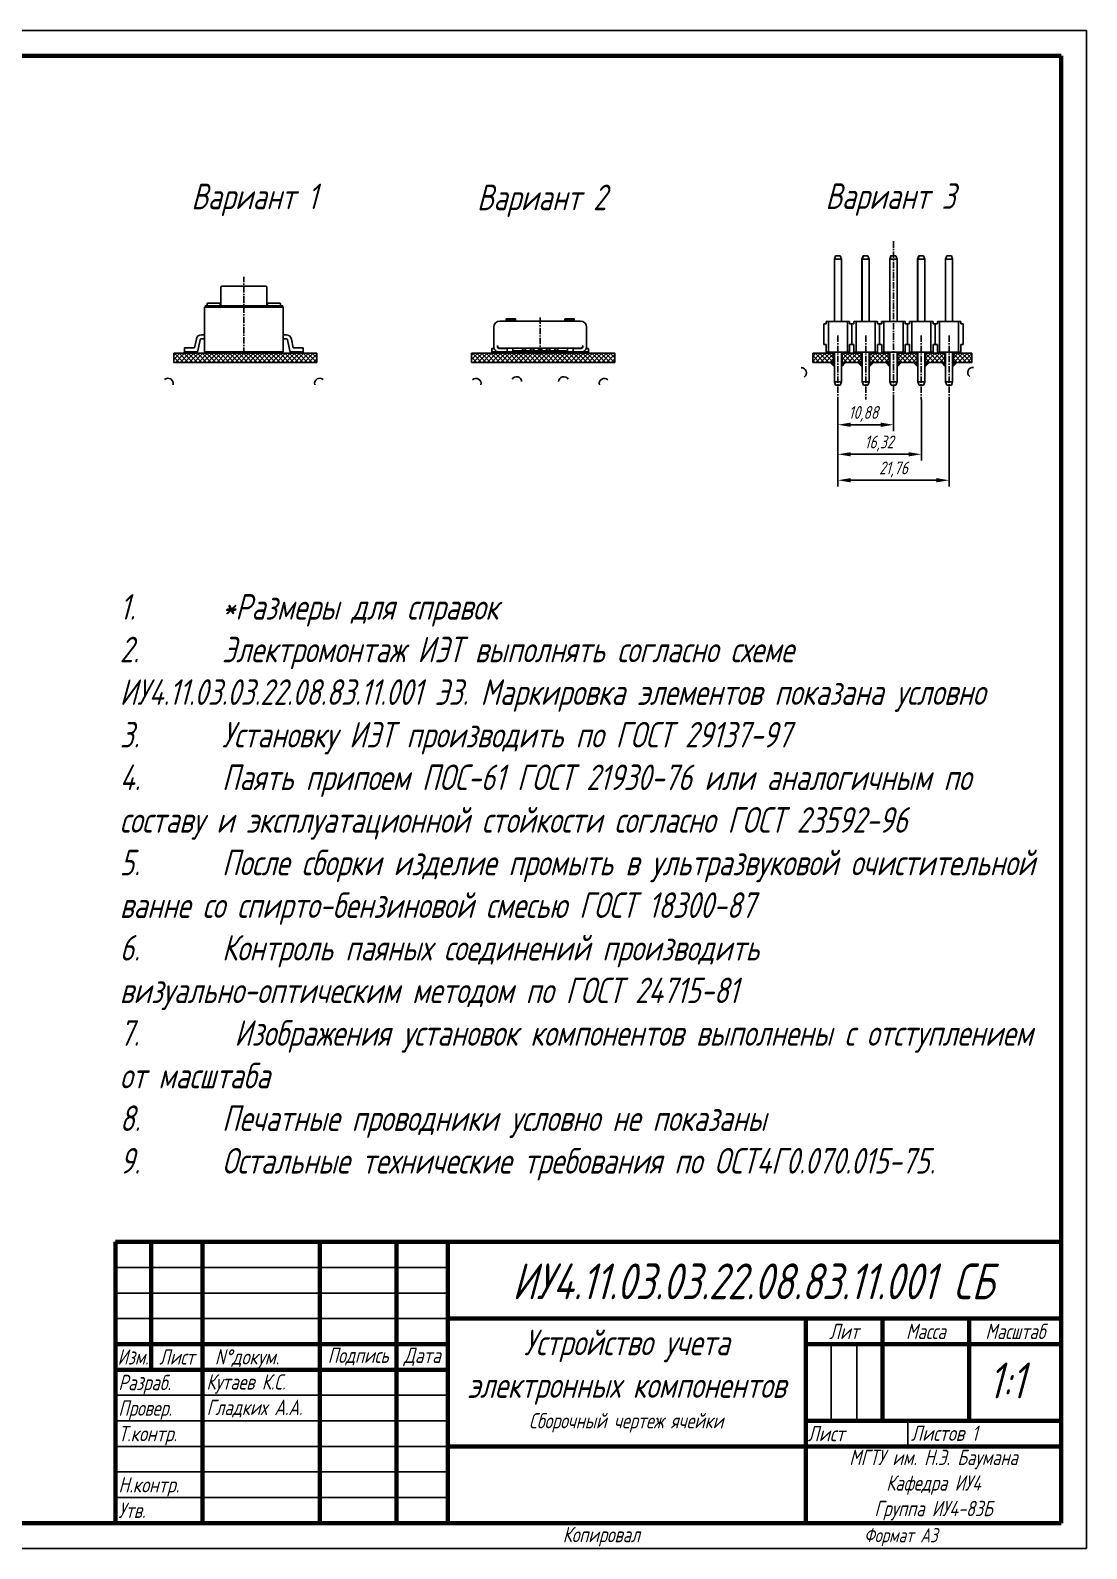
# Model space of a CAD drawing. Header units: millimetres. Extents: x 3004 to 446186229, y 1206 to 1506.
# Drawn here: x 3217.3 to 3423.8, y 1208.8 to 1505.8 of the extents above; entities that cross this region are included whole.
import ezdxf

# ---------------------------------------------------------------- set-up
doc = ezdxf.new("R2010")
doc.units = ezdxf.units.MM
doc.linetypes.add('CENTER', pattern=[2, 1.25, -0.25, 0.25, -0.25])
doc.layers.add('Format', color=7, linetype='Continuous', lineweight=25)
doc.layers.add('Tonk', color=7, linetype='Continuous', lineweight=25)
doc.layers.add('KONTUR', color=7, linetype='Continuous')
doc.styles.get("Standard").update_dxf_attribs({"font": '', "width": 0.8, "oblique": 15})
doc.styles.get('Standard').set_extended_font_data('GOST type B')
doc.dimstyles.new('ISO-25', dxfattribs={"dimtxt": 2.5, "dimasz": 2.5, "dimexe": 1.25, "dimexo": 0, "dimtad": 1, "dimtxsty": 'Standard', "dimcen": 2.5, "dimadec": 0, "dimazin": 0, "dimtfac": 1, "dimtmove": 0, "dimatfit": 3, "dimfxl": 1, "dimarcsym": 0})

# ---------------------------------------------------------------- blocks, each defined once
blk = doc.blocks.new('*U19')
at = {"layer": 'Tonk', "color": 0, "linetype": 'CENTER', "transparency": 16777216}
blk.add_line((0, -4.75), (0, 10.32), dxfattribs=at)
blk = doc.blocks.new('*U20')
at = {"layer": 'Tonk', "color": 0, "linetype": 'CENTER', "transparency": 16777216}
blk.add_line((0, -3.44), (0, 3.81), dxfattribs=at)
blk = doc.blocks.new('*U21')
at = {"layer": 'Tonk', "color": 0, "linetype": 'CENTER', "transparency": 16777216}
blk.add_line((0, 9.6), (0, -21.37), dxfattribs=at)
blk = doc.blocks.new('*U22')
at = {"layer": 'Tonk', "color": 0, "linetype": 'CENTER', "transparency": 16777216}
blk.add_line((0, 6.28), (0, -6.28), dxfattribs=at)
blk = doc.blocks.new('*U23')
at = {"layer": 'Tonk', "color": 0, "linetype": 'CENTER', "transparency": 16777216}
blk.add_line((0, 6.28), (0, -6.28), dxfattribs=at)
blk = doc.blocks.new('*U24')
at = {"layer": 'Tonk', "color": 0, "linetype": 'CENTER', "transparency": 16777216}
blk.add_line((0, 6.28), (0, -6.28), dxfattribs=at)
blk = doc.blocks.new('*U25')
at = {"layer": 'Tonk', "color": 0, "linetype": 'CENTER', "transparency": 16777216}
blk.add_line((0, 6.28), (0, -6.28), dxfattribs=at)
blk = doc.blocks.new('*D26')
at = {"layer": 'Tonk', "color": 0, "lineweight": -2, "transparency": 16777216}
for p, q in [((3375.2, 1433.54), (3375.2, 1416.53)), ((3396.96, 1433.54), (3396.96, 1416.53)), ((3377.7, 1417.78), (3394.46, 1417.78))]:
    blk.add_line(p, q, dxfattribs=at)
at = {"layer": 'Tonk', "color": 0, "transparency": 16777216}
for points in [[(3377.7, 1418.2), (3377.7, 1417.36), (3375.2, 1417.78)], [(3394.46, 1418.2), (3394.46, 1417.36), (3396.96, 1417.78)]]:
    blk.add_solid(points, dxfattribs=at)
at = {"layer": 'Tonk', "color": 0, "transparency": 16777216, "insert": (3386.08, 1419.9), "char_height": 2.5, "attachment_point": 5}
blk.add_mtext('21,76', dxfattribs=at)
blk = doc.blocks.new('*D27')
at = {"layer": 'Tonk', "color": 0, "lineweight": -2, "transparency": 16777216}
for p, q in [((3375.2, 1433.54), (3375.2, 1421.61)), ((3391.52, 1433.54), (3391.52, 1421.61)), ((3389.02, 1422.86), (3377.7, 1422.86))]:
    blk.add_line(p, q, dxfattribs=at)
at = {"layer": 'Tonk', "color": 0, "transparency": 16777216}
for points in [[(3377.7, 1423.27), (3377.7, 1422.44), (3375.2, 1422.86)], [(3389.02, 1423.27), (3389.02, 1422.44), (3391.52, 1422.86)]]:
    blk.add_solid(points, dxfattribs=at)
at = {"layer": 'Tonk', "color": 0, "transparency": 16777216, "insert": (3383.25, 1424.98), "char_height": 2.5, "attachment_point": 5}
blk.add_mtext('16,32', dxfattribs=at)
blk = doc.blocks.new('*D28')
at = {"layer": 'Tonk', "color": 0, "lineweight": -2, "transparency": 16777216}
for p, q in [((3375.2, 1433.54), (3375.2, 1427.38)), ((3386.08, 1433.54), (3386.08, 1427.38)), ((3383.58, 1428.63), (3377.7, 1428.63))]:
    blk.add_line(p, q, dxfattribs=at)
at = {"layer": 'Tonk', "color": 0, "transparency": 16777216}
for points in [[(3377.7, 1429.05), (3377.7, 1428.21), (3375.2, 1428.63)], [(3383.58, 1429.05), (3383.58, 1428.21), (3386.08, 1428.63)]]:
    blk.add_solid(points, dxfattribs=at)
at = {"layer": 'Tonk', "color": 0, "transparency": 16777216, "insert": (3380.19, 1430.75), "char_height": 2.5, "attachment_point": 5}
blk.add_mtext('10,88', dxfattribs=at)

msp = doc.modelspace()

# ---------------------------------------------------------------- hatches: boundary and pattern name
at = {"layer": 'Tonk'}
h = msp.add_hatch(dxfattribs=at)
h.set_pattern_fill('ANSI37', color=256, scale=0.2)
h.set_pattern_definition([(45, (203.02836, 188.8717), (-0.4490128, 0.4490128), []), (135, (203.02836, 188.8717), (-0.4490128, -0.4490128), [])])
h.paths.add_polyline_path([(3273.29043, 1440.81764), (3273.29043, 1442.604), (3245.29317, 1442.604), (3245.29317, 1440.81763)])
h = msp.add_hatch(color=256, dxfattribs=at)
h.dxf.hatch_style = 1
h.paths.add_polyline_path([(3270.59889, 1442.604), (3270.59889, 1442.88205), (3268.23586, 1442.88204), (3268.23586, 1442.604)])
h.paths.add_polyline_path([(3249.7954, 1442.88204), (3247.43236, 1442.88204), (3247.43236, 1442.604), (3249.7954, 1442.604)])
h = msp.add_hatch(dxfattribs=at)
h.set_pattern_fill('ANSI37', color=256, scale=0.2)
h.set_pattern_definition([(45, (261.28093, 188.8717), (-0.4490128, 0.4490128), []), (135, (261.28093, 188.8717), (-0.4490128, -0.4490128), [])])
h.paths.add_polyline_path([(3331.543, 1442.604), (3303.54575, 1442.604), (3303.54575, 1440.81764), (3331.543, 1440.81764)])
h = msp.add_hatch(color=256, dxfattribs=at)
h.dxf.hatch_style = 1
h.paths.add_polyline_path([(3314.13033, 1442.90621), (3313.52629, 1442.90621), (3313.52629, 1442.88205), (3313.52629, 1442.604), (3314.13033, 1442.604)])
h.paths.add_polyline_path([(3315.09679, 1442.90621), (3315.09679, 1442.88205), (3315.09679, 1442.604), (3315.70082, 1442.604), (3315.70082, 1442.90621)])
h.paths.add_polyline_path([(3316.66728, 1442.88205), (3316.66728, 1442.604), (3317.27132, 1442.604), (3317.27132, 1442.90621), (3316.66728, 1442.90621)])
h.paths.add_polyline_path([(3318.84182, 1442.90621), (3318.23778, 1442.90621), (3318.23778, 1442.88205), (3318.23778, 1442.604), (3318.84182, 1442.604)])
h.paths.add_polyline_path([(3319.80828, 1442.90621), (3319.80828, 1442.88205), (3319.80828, 1442.604), (3320.41231, 1442.604), (3320.41231, 1442.90621)])
h = msp.add_hatch(color=256, dxfattribs=at)
h.dxf.hatch_style = 1
h.paths.add_polyline_path([(3324.02925, 1442.88205), (3324.02925, 1442.604), (3326.39228, 1442.604), (3326.39228, 1442.88205)])
h = msp.add_hatch(dxfattribs=at)
h.set_pattern_fill('ANSI37', color=256, scale=0.2)
h.set_pattern_definition([(45, (203.02836, 191.1205), (-0.44901281, 0.44901281), []), (135, (203.02836, 191.1205), (-0.44901281, -0.44901281), [])])
h.paths.add_polyline_path([(3370.28594, 1442.604), (3370.28594, 1440.81764), (3374.36193, 1440.81764), (3374.36193, 1442.604)])
h.paths.add_polyline_path([(3376.02314, 1442.604), (3376.02314, 1440.81764), (3379.80182, 1440.81764), (3379.80182, 1442.604)])
h.paths.add_polyline_path([(3385.24172, 1442.604), (3381.46303, 1442.604), (3381.46303, 1440.81764), (3385.24172, 1440.81764)])
h.paths.add_polyline_path([(3386.90293, 1442.604), (3386.90293, 1440.81764), (3390.68162, 1440.81764), (3390.68162, 1442.604)])
h.paths.add_polyline_path([(3392.34282, 1442.604), (3392.34282, 1440.81764), (3396.12151, 1440.81764), (3396.12151, 1442.604)])
h.paths.add_polyline_path([(3397.78272, 1442.604), (3397.78272, 1440.81764), (3401.41943, 1440.81764), (3401.41943, 1442.604)])
h = msp.add_hatch(color=256, dxfattribs=at)
h.dxf.hatch_style = 1
h.paths.add_polyline_path([(3374.50874, 1440.81486), (3374.41765, 1440.81486), (3373.67482, 1440.81486), (3374.50874, 1439.97996)])
h = msp.add_hatch(color=256, dxfattribs=at)
h.dxf.hatch_style = 1
h.paths.add_polyline_path([(3375.88137, 1440.81775), (3375.97245, 1440.81775), (3376.71528, 1440.81775), (3375.88137, 1439.98284)])
h = msp.add_hatch(color=256, dxfattribs=at)
h.dxf.hatch_style = 1
h.paths.add_polyline_path([(3379.94863, 1440.81486), (3379.85755, 1440.81486), (3379.11472, 1440.81486), (3379.94863, 1439.97995)])
h = msp.add_hatch(color=256, dxfattribs=at)
h.dxf.hatch_style = 1
h.paths.add_polyline_path([(3381.32126, 1440.81774), (3381.41234, 1440.81774), (3382.15517, 1440.81774), (3381.32126, 1439.98284)])
h = msp.add_hatch(color=256, dxfattribs=at)
h.dxf.hatch_style = 1
h.paths.add_polyline_path([(3385.38853, 1440.81486), (3385.29744, 1440.81486), (3384.55461, 1440.81486), (3385.38853, 1439.97995)])
h = msp.add_hatch(color=256, dxfattribs=at)
h.dxf.hatch_style = 1
h.paths.add_polyline_path([(3386.76116, 1440.81774), (3386.85224, 1440.81774), (3387.59507, 1440.81774), (3386.76116, 1439.98283)])
h = msp.add_hatch(color=256, dxfattribs=at)
h.dxf.hatch_style = 1
h.paths.add_polyline_path([(3390.82842, 1440.81486), (3390.73734, 1440.81486), (3389.99451, 1440.81486), (3390.82842, 1439.97995)])
h = msp.add_hatch(color=256, dxfattribs=at)
h.dxf.hatch_style = 1
h.paths.add_polyline_path([(3392.20105, 1440.81774), (3392.29213, 1440.81774), (3393.03496, 1440.81774), (3392.20105, 1439.98283)])
h = msp.add_hatch(color=256, dxfattribs=at)
h.dxf.hatch_style = 1
h.paths.add_polyline_path([(3396.26832, 1440.81486), (3396.17723, 1440.81486), (3395.4344, 1440.81486), (3396.26832, 1439.97995)])
h = msp.add_hatch(color=256, dxfattribs=at)
h.dxf.hatch_style = 1
h.paths.add_polyline_path([(3397.64095, 1440.81774), (3397.73203, 1440.81774), (3398.47486, 1440.81774), (3397.64095, 1439.98283)])

# ---------------------------------------------------------------- linework, layer by layer
msp.add_line((3368.84889, 1213.78153), (3368.84889, 1213.78153))
at = {"layer": 'Format', "lineweight": 70}
for p, q in [((3418.84889, 1500.78153), (3023.84889, 1500.78153)), ((3418.84889, 1213.78153), (3418.84889, 1500.78153)), ((3233.90125, 1213.78153), (3233.90125, 1268.78153)), ((3233.90125, 1268.78153), (3418.84889, 1268.78153)), ((3240.90125, 1268.78153), (3240.90125, 1243.78153)), ((3250.90125, 1268.78153), (3250.90125, 1213.78153)), ((3273.90125, 1268.78153), (3273.90125, 1213.78153)), ((3288.90125, 1268.78153), (3288.90125, 1213.78153)), ((3298.90125, 1268.78153), (3298.90125, 1213.78153)), ((3298.90125, 1253.78153), (3418.84889, 1253.78153)), ((3368.90125, 1253.78153), (3368.90125, 1213.78153)), ((3383.90125, 1253.78153), (3383.90125, 1233.78153)), ((3400.90125, 1253.78153), (3400.90125, 1233.78153)), ((3233.90125, 1248.78153), (3298.90125, 1248.78153)), ((3368.90125, 1248.78153), (3418.84889, 1248.78153)), ((3233.90125, 1243.78153), (3298.90125, 1243.78153)), ((3368.90125, 1233.78153), (3418.90125, 1233.78153)), ((3298.90125, 1228.78153), (3418.90125, 1228.78153)), ((3418.84889, 1213.78153), (3011.84889, 1213.78153))]:
    msp.add_line(p, q, dxfattribs=at)
at = {"layer": 'Format'}
msp.add_line((3388.90125, 1233.78153), (3388.90125, 1228.78153), dxfattribs=at)
at = {"layer": 'KONTUR'}
for p, q in [((3003.84889, 1505.78153), (3423.84889, 1505.78153)), ((3423.84889, 1505.78153), (3423.84889, 1208.78153)), ((3423.84889, 1208.78153), (3003.84889, 1208.78153))]:
    msp.add_line(p, q, dxfattribs=at)
at = {"layer": 'Tonk'}
for p, q in [((3374.51069, 1461.02255), (3374.74455, 1461.66505)), ((3374.74455, 1461.66505), (3375.64752, 1461.66505)), ((3375.64752, 1461.66505), (3375.88137, 1461.02255)), ((3379.9056, 1461.02255), (3380.13946, 1461.66505)), ((3379.95059, 1461.02255), (3380.18444, 1461.66505)), ((3380.13946, 1461.66505), (3380.18444, 1461.66505)), ((3380.18444, 1461.66505), (3381.08742, 1461.66505)), ((3381.08742, 1461.66505), (3381.32127, 1461.02255)), ((3385.3455, 1461.02255), (3385.57935, 1461.66505)), ((3385.39048, 1461.02255), (3385.62434, 1461.66505)), ((3385.57935, 1461.66505), (3385.62434, 1461.66505)), ((3385.62434, 1461.66505), (3386.52731, 1461.66505)), ((3386.52731, 1461.66505), (3386.76116, 1461.02255)), ((3390.78539, 1461.02255), (3391.01925, 1461.66505)), ((3390.83038, 1461.02255), (3391.06423, 1461.66505)), ((3391.01925, 1461.66505), (3391.06423, 1461.66505)), ((3391.06423, 1461.66505), (3391.96721, 1461.66505)), ((3391.96721, 1461.66505), (3392.20106, 1461.02255)), ((3396.27027, 1461.02255), (3396.50413, 1461.66505)), ((3396.50413, 1461.66505), (3397.4071, 1461.66505)), ((3397.4071, 1461.66505), (3397.64095, 1461.02255)), ((3374.51069, 1461.02255), (3374.51069, 1448.81491)), ((3375.88137, 1461.02255), (3374.51069, 1461.02255)), ((3375.88137, 1461.02255), (3375.88137, 1448.81491)), ((3379.9056, 1461.02255), (3379.9056, 1448.81491)), ((3379.95059, 1461.02255), (3379.9056, 1461.02255)), ((3379.95059, 1461.02255), (3379.95059, 1448.81491)), ((3381.32127, 1461.02255), (3379.95059, 1461.02255)), ((3381.32127, 1461.02255), (3381.32127, 1448.81491)), ((3385.3455, 1461.02255), (3385.3455, 1448.81491)), ((3385.39048, 1461.02255), (3385.3455, 1461.02255)), ((3385.39048, 1461.02255), (3385.39048, 1448.81491)), ((3386.76116, 1461.02255), (3385.39048, 1461.02255)), ((3386.76116, 1461.02255), (3386.76116, 1448.81491)), ((3390.78539, 1461.02255), (3390.78539, 1448.81491)), ((3390.83038, 1461.02255), (3390.78539, 1461.02255)), ((3390.83038, 1461.02255), (3390.83038, 1448.81491)), ((3392.20106, 1461.02255), (3390.83038, 1461.02255)), ((3392.20106, 1461.02255), (3392.20106, 1448.81491)), ((3396.27027, 1461.02255), (3396.27027, 1448.81491)), ((3397.64095, 1461.02255), (3396.27027, 1461.02255)), ((3397.64095, 1461.02255), (3397.64095, 1448.81491)), ((3254.51102, 1455.49493), (3254.51102, 1451.89125)), ((3263.26282, 1455.75234), (3254.76843, 1455.75234)), ((3263.52023, 1455.49493), (3263.52023, 1451.89125)), ((3254.27191, 1452.40606), (3251.95526, 1452.40606)), ((3266.076, 1452.40606), (3263.75934, 1452.40606)), ((3251.67956, 1451.63384), (3251.29345, 1451.63384)), ((3251.29345, 1442.88204), (3251.29345, 1451.63384)), ((3251.42215, 1451.89125), (3251.42215, 1451.63384)), ((3251.55086, 1451.89125), (3251.42215, 1451.89125)), ((3251.55086, 1451.89125), (3255.02584, 1451.89125)), ((3251.67956, 1451.63384), (3266.3517, 1451.63385)), ((3251.82656, 1452.27736), (3251.82656, 1451.89125)), ((3254.40061, 1452.27736), (3254.40061, 1451.89125)), ((3255.15454, 1451.89125), (3255.02584, 1451.89125)), ((3255.15454, 1451.89125), (3255.28324, 1451.89125)), ((3255.15454, 1451.89125), (3255.15454, 1451.63384)), ((3255.28324, 1451.89125), (3262.74801, 1451.89125)), ((3262.74801, 1451.89125), (3262.87672, 1451.89125)), ((3262.87672, 1451.89125), (3262.87672, 1451.63385)), ((3263.00542, 1451.89125), (3262.87672, 1451.89125)), ((3263.00542, 1451.89125), (3266.4804, 1451.89125)), ((3263.63064, 1452.27736), (3263.63064, 1451.89125)), ((3266.2047, 1452.27736), (3266.2047, 1451.89125)), ((3266.7378, 1451.63385), (3266.3517, 1451.63385)), ((3266.6091, 1451.89125), (3266.4804, 1451.89125)), ((3266.6091, 1451.89125), (3266.6091, 1451.63385)), ((3266.7378, 1451.63385), (3266.73781, 1442.88204)), ((3307.88458, 1443.92099), (3307.88458, 1447.69018)), ((3309.09265, 1448.89826), (3324.84595, 1448.89826)), ((3310.33697, 1449.35732), (3310.33697, 1449.17611)), ((3312.12492, 1449.35732), (3310.33697, 1449.35732)), ((3310.33697, 1449.17611), (3310.33697, 1448.89826)), ((3312.12492, 1449.17611), (3310.33697, 1449.17611)), ((3312.12492, 1449.35732), (3312.12492, 1449.17611)), ((3312.12492, 1449.17611), (3312.12492, 1448.89826)), ((3321.81368, 1449.35732), (3321.81368, 1449.17611)), ((3323.60163, 1449.35732), (3321.81368, 1449.35732)), ((3321.81368, 1449.17611), (3321.81368, 1448.89826)), ((3323.60163, 1449.17611), (3321.81368, 1449.17611)), ((3323.60163, 1449.35732), (3323.60163, 1449.17611)), ((3323.60163, 1449.17611), (3323.60163, 1448.89826)), ((3326.05402, 1447.69018), (3326.05402, 1443.92099)), ((3372.47609, 1448.38657), (3372.47609, 1444.31736)), ((3372.90442, 1448.38657), (3372.47609, 1448.38657)), ((3372.90442, 1448.81491), (3373.33276, 1448.81491)), ((3372.90442, 1448.81491), (3372.90442, 1448.38657)), ((3373.33276, 1448.81491), (3377.0593, 1448.81491)), ((3373.33276, 1448.81491), (3373.33276, 1442.81817)), ((3377.0593, 1448.81491), (3377.48764, 1448.81491)), ((3377.0593, 1448.81491), (3377.0593, 1442.81817)), ((3377.48764, 1448.38657), (3377.48764, 1448.81491)), ((3377.91598, 1448.38657), (3377.48764, 1448.38657)), ((3378.34432, 1448.38657), (3377.91598, 1448.38657)), ((3377.91598, 1448.38657), (3377.91598, 1444.31736)), ((3378.29933, 1448.81491), (3378.34432, 1448.81491)), ((3378.29933, 1448.81491), (3378.29933, 1448.38657)), ((3378.34432, 1448.81491), (3378.77266, 1448.81491)), ((3378.34432, 1448.81491), (3378.34432, 1448.38657)), ((3378.77266, 1448.81491), (3382.4992, 1448.81491)), ((3378.77266, 1448.81491), (3378.77266, 1442.81817)), ((3382.4992, 1448.81491), (3382.92754, 1448.81491)), ((3382.4992, 1448.81491), (3382.4992, 1442.81817)), ((3382.92754, 1448.38657), (3382.92754, 1448.81491)), ((3383.35588, 1448.38657), (3382.92754, 1448.38657)), ((3383.78421, 1448.38657), (3383.35588, 1448.38657)), ((3383.35588, 1448.38657), (3383.35588, 1444.31736)), ((3383.73923, 1448.81491), (3383.78421, 1448.81491)), ((3383.73923, 1448.81491), (3383.73923, 1448.38657)), ((3383.78421, 1448.81491), (3384.21255, 1448.81491)), ((3383.78421, 1448.81491), (3383.78421, 1448.38657)), ((3384.21255, 1448.81491), (3387.93909, 1448.81491)), ((3384.21255, 1448.81491), (3384.21255, 1442.81817)), ((3387.93909, 1448.81491), (3388.36743, 1448.81491)), ((3387.93909, 1448.81491), (3387.93909, 1442.81817)), ((3388.36743, 1448.38657), (3388.36743, 1448.81491)), ((3388.79577, 1448.38657), (3388.36743, 1448.38657)), ((3389.22411, 1448.38657), (3388.79577, 1448.38657)), ((3388.79577, 1448.38657), (3388.79577, 1444.31736)), ((3389.17912, 1448.81491), (3389.22411, 1448.81491)), ((3389.17912, 1448.81491), (3389.17912, 1448.38657)), ((3389.22411, 1448.81491), (3389.65245, 1448.81491)), ((3389.22411, 1448.81491), (3389.22411, 1448.38657)), ((3389.65245, 1448.81491), (3393.37899, 1448.81491)), ((3389.65245, 1448.81491), (3389.65245, 1442.81817)), ((3393.37899, 1448.81491), (3393.80733, 1448.81491)), ((3393.37899, 1448.81491), (3393.37899, 1442.81817)), ((3393.80733, 1448.38657), (3393.80733, 1448.81491)), ((3394.23567, 1448.38657), (3393.80733, 1448.38657)), ((3394.664, 1448.38657), (3394.23567, 1448.38657)), ((3394.23567, 1448.38657), (3394.23567, 1444.31736)), ((3394.664, 1448.81491), (3395.09234, 1448.81491)), ((3394.664, 1448.81491), (3394.664, 1448.38657)), ((3395.09234, 1448.81491), (3398.81888, 1448.81491)), ((3395.09234, 1448.81491), (3395.09234, 1442.81817)), ((3398.81888, 1448.81491), (3399.24722, 1448.81491)), ((3398.81888, 1448.81491), (3398.81888, 1442.81817)), ((3399.24722, 1448.38657), (3399.24722, 1448.81491)), ((3399.67556, 1448.38657), (3399.24722, 1448.38657)), ((3399.67556, 1448.38657), (3399.67556, 1444.31736)), ((3247.43236, 1443.65426), (3249.37335, 1443.65426)), ((3247.43236, 1443.65426), (3247.43236, 1442.88204)), ((3249.72263, 1445.40062), (3249.37335, 1443.65426)), ((3250.04781, 1443.08897), (3250.47985, 1445.24918)), ((3251.29345, 1446.22832), (3250.73226, 1446.22832)), ((3250.73226, 1445.4561), (3251.29345, 1445.4561)), ((3266.73781, 1446.22832), (3267.299, 1446.22832)), ((3267.299, 1445.4561), (3266.73781, 1445.4561)), ((3267.98345, 1443.08897), (3267.55141, 1445.24918)), ((3268.30863, 1445.40062), (3268.6579, 1443.65426)), ((3268.6579, 1443.65426), (3270.59889, 1443.65426)), ((3270.59889, 1443.65426), (3270.59889, 1442.88205)), ((3307.54632, 1443.55857), (3307.94676, 1443.55857)), ((3307.54632, 1443.55857), (3307.54632, 1442.88205)), ((3308.60943, 1444.11428), (3308.60943, 1443.92099)), ((3308.97185, 1443.55857), (3310.54234, 1443.55857)), ((3324.84595, 1443.63105), (3309.09265, 1443.63105)), ((3309.50429, 1443.55857), (3309.43367, 1443.63105)), ((3310.54234, 1443.55857), (3310.54234, 1442.88205)), ((3311.65377, 1443.63105), (3311.65377, 1443.07534)), ((3313.52629, 1443.63105), (3313.52629, 1443.43776)), ((3313.52629, 1443.19614), (3313.52629, 1443.43776)), ((3314.13033, 1443.43776), (3314.13033, 1443.63105)), ((3314.13033, 1443.19614), (3314.13033, 1443.43776)), ((3315.09679, 1443.63105), (3315.09679, 1443.43776)), ((3315.09679, 1443.19614), (3315.09679, 1443.43776)), ((3315.70082, 1443.43776), (3315.70082, 1443.63105)), ((3315.70082, 1443.19614), (3315.70082, 1443.43776)), ((3316.66728, 1443.63105), (3316.66728, 1443.43776)), ((3316.66728, 1443.19614), (3316.66728, 1443.43776)), ((3317.27132, 1443.43776), (3317.27132, 1443.63105)), ((3317.27132, 1443.19614), (3317.27132, 1443.43776)), ((3318.23778, 1443.63105), (3318.23778, 1443.43776)), ((3318.23778, 1443.19614), (3318.23778, 1443.43776)), ((3318.84182, 1443.43776), (3318.84182, 1443.63105)), ((3318.84182, 1443.19614), (3318.84182, 1443.43776)), ((3319.80828, 1443.63105), (3319.80828, 1443.43776)), ((3319.80828, 1443.19614), (3319.80828, 1443.43776)), ((3320.41231, 1443.43776), (3320.41231, 1443.63105)), ((3320.41231, 1443.19614), (3320.41231, 1443.43776)), ((3322.28483, 1443.07534), (3322.28483, 1443.63105)), ((3323.39626, 1443.55857), (3324.96676, 1443.55857)), ((3323.39626, 1442.88205), (3323.39626, 1443.55857)), ((3324.50493, 1443.63105), (3324.43431, 1443.55857)), ((3325.32918, 1443.92099), (3325.32918, 1444.11428)), ((3325.99184, 1443.55857), (3326.39228, 1443.55857)), ((3326.39228, 1442.88205), (3326.39228, 1443.55857)), ((3372.47609, 1444.31736), (3372.90442, 1444.31736)), ((3372.90442, 1444.31736), (3372.90442, 1442.81817)), ((3377.48764, 1444.31736), (3377.91598, 1444.31736)), ((3377.48764, 1442.81817), (3377.48764, 1444.31736)), ((3377.91598, 1444.31736), (3378.34432, 1444.31736)), ((3378.34432, 1444.31736), (3378.34432, 1442.81817)), ((3382.92754, 1444.31736), (3383.35588, 1444.31736)), ((3382.92754, 1442.81817), (3382.92754, 1444.31736)), ((3383.35588, 1444.31736), (3383.78421, 1444.31736)), ((3383.78421, 1444.31736), (3383.78421, 1442.81817)), ((3388.36743, 1444.31736), (3388.79577, 1444.31736)), ((3388.36743, 1442.81817), (3388.36743, 1444.31736)), ((3388.79577, 1444.31736), (3389.22411, 1444.31736)), ((3389.22411, 1444.31736), (3389.22411, 1442.81817)), ((3393.80733, 1444.31736), (3394.23567, 1444.31736)), ((3393.80733, 1442.81817), (3393.80733, 1444.31736)), ((3394.23567, 1444.31736), (3394.664, 1444.31736)), ((3394.664, 1444.31736), (3394.664, 1442.81817)), ((3399.24722, 1444.31736), (3399.67556, 1444.31736)), ((3399.24722, 1442.81817), (3399.24722, 1444.31736)), ((3273.29043, 1442.604), (3245.29317, 1442.604)), ((3245.29317, 1442.604), (3245.29317, 1440.81763)), ((3245.29317, 1440.81763), (3273.29043, 1440.81764)), ((3247.43236, 1442.88204), (3249.7954, 1442.88204)), ((3247.43236, 1442.88204), (3247.43236, 1442.604)), ((3249.7954, 1442.88204), (3249.7954, 1442.604)), ((3251.29345, 1442.88204), (3251.67956, 1442.88204)), ((3251.67956, 1442.88204), (3266.3517, 1442.88204)), ((3266.3517, 1442.88204), (3266.73781, 1442.88204)), ((3270.59889, 1442.88205), (3268.23586, 1442.88204)), ((3268.23586, 1442.88204), (3268.23586, 1442.604)), ((3270.59889, 1442.88205), (3270.59889, 1442.604)), ((3273.29043, 1442.604), (3273.29043, 1440.81764)), ((3331.543, 1442.604), (3303.54575, 1442.604)), ((3303.54575, 1442.604), (3303.54575, 1440.81764)), ((3303.54575, 1440.81764), (3331.543, 1440.81764)), ((3307.54632, 1442.88205), (3308.65131, 1442.88205)), ((3307.54632, 1442.88205), (3307.54632, 1442.604)), ((3308.65131, 1442.88205), (3310.54234, 1442.88205)), ((3309.90936, 1442.88205), (3309.90936, 1442.604)), ((3310.64954, 1442.90621), (3310.54234, 1442.90621)), ((3311.65377, 1442.90621), (3310.64954, 1442.90621)), ((3313.52629, 1443.07534), (3311.65377, 1443.07534)), ((3311.89539, 1442.90621), (3311.65377, 1442.90621)), ((3311.89539, 1443.07534), (3311.89539, 1442.90621)), ((3312.137, 1442.90621), (3311.89539, 1442.90621)), ((3312.62023, 1442.90621), (3312.137, 1442.90621)), ((3312.86185, 1442.90621), (3312.62023, 1442.90621)), ((3312.86185, 1442.90621), (3312.86185, 1443.07534)), ((3313.10346, 1442.90621), (3312.86185, 1442.90621)), ((3313.52629, 1442.90621), (3313.10346, 1442.90621)), ((3313.52629, 1442.88205), (3313.52629, 1443.19614)), ((3313.52629, 1443.19614), (3314.13033, 1443.19614)), ((3313.52629, 1442.90621), (3314.13033, 1442.90621)), ((3313.52629, 1442.88205), (3313.52629, 1442.604)), ((3314.13033, 1442.88205), (3314.13033, 1443.19614)), ((3315.09679, 1443.07534), (3314.13033, 1443.07534)), ((3315.09679, 1442.90621), (3314.13033, 1442.90621)), ((3314.13033, 1442.90621), (3314.13033, 1442.604)), ((3315.09679, 1442.88205), (3315.09679, 1443.19614)), ((3315.09679, 1443.19614), (3315.70082, 1443.19614)), ((3315.09679, 1442.90621), (3315.70082, 1442.90621)), ((3315.09679, 1442.88205), (3315.09679, 1442.604)), ((3315.70082, 1442.88205), (3315.70082, 1443.19614)), ((3316.66728, 1443.07534), (3315.70082, 1443.07534)), ((3316.66728, 1442.90621), (3315.70082, 1442.90621)), ((3315.70082, 1442.90621), (3315.70082, 1442.604)), ((3316.66728, 1442.88205), (3316.66728, 1443.19614)), ((3316.66728, 1443.19614), (3317.27132, 1443.19614)), ((3316.66728, 1442.90621), (3317.27132, 1442.90621)), ((3316.66728, 1442.88205), (3316.66728, 1442.604)), ((3317.27132, 1442.88205), (3317.27132, 1443.19614)), ((3318.23778, 1443.07534), (3317.27132, 1443.07534)), ((3318.23778, 1442.90621), (3317.27132, 1442.90621)), ((3317.27132, 1442.90621), (3317.27132, 1442.604)), ((3318.23778, 1442.88205), (3318.23778, 1443.19614)), ((3318.23778, 1443.19614), (3318.84182, 1443.19614)), ((3318.23778, 1442.90621), (3318.84182, 1442.90621)), ((3318.23778, 1442.88205), (3318.23778, 1442.604)), ((3318.84182, 1442.88205), (3318.84182, 1443.19614)), ((3319.80828, 1443.07534), (3318.84182, 1443.07534)), ((3319.80828, 1442.90621), (3318.84182, 1442.90621)), ((3318.84182, 1442.90621), (3318.84182, 1442.604)), ((3319.80828, 1442.88205), (3319.80828, 1443.19614)), ((3319.80828, 1443.19614), (3320.41231, 1443.19614)), ((3319.80828, 1442.90621), (3320.41231, 1442.90621)), ((3319.80828, 1442.88205), (3319.80828, 1442.604)), ((3320.41231, 1442.88205), (3320.41231, 1443.19614)), ((3322.28483, 1443.07534), (3320.41231, 1443.07534)), ((3320.83514, 1442.90621), (3320.41231, 1442.90621)), ((3320.41231, 1442.90621), (3320.41231, 1442.604)), ((3321.07675, 1442.90621), (3320.83514, 1442.90621)), ((3321.07675, 1443.07534), (3321.07675, 1442.90621)), ((3321.31837, 1442.90621), (3321.07675, 1442.90621)), ((3321.8016, 1442.90621), (3321.31837, 1442.90621)), ((3322.04321, 1442.90621), (3321.8016, 1442.90621)), ((3322.04321, 1442.90621), (3322.04321, 1443.07534)), ((3322.28483, 1442.90621), (3322.04321, 1442.90621)), ((3323.28906, 1442.90621), (3322.28483, 1442.90621)), ((3323.39626, 1442.90621), (3323.28906, 1442.90621)), ((3326.39228, 1442.88205), (3323.39626, 1442.88205)), ((3324.02925, 1442.88205), (3324.02925, 1442.604)), ((3326.39228, 1442.88205), (3326.39228, 1442.604)), ((3331.543, 1442.604), (3331.543, 1440.81764)), ((3370.28594, 1442.60401), (3370.28594, 1440.81764)), ((3374.51069, 1442.604), (3370.28594, 1442.604)), ((3370.28594, 1440.81764), (3374.51069, 1440.81764)), ((3372.90442, 1442.81817), (3373.33276, 1442.81817)), ((3373.33276, 1442.81817), (3377.0593, 1442.81817)), ((3373.67458, 1440.81511), (3374.5089, 1439.97979)), ((3374.36193, 1442.604), (3374.36193, 1440.81764)), ((3374.51069, 1442.81817), (3374.51069, 1442.604)), ((3374.51069, 1442.604), (3374.51069, 1437.04037)), ((3376.71552, 1440.81799), (3375.8812, 1439.98267)), ((3375.88137, 1442.81817), (3375.88137, 1442.604)), ((3375.88137, 1442.604), (3375.88137, 1437.04037)), ((3379.95059, 1442.604), (3375.88137, 1442.604)), ((3375.88137, 1440.81764), (3379.95059, 1440.81764)), ((3376.02314, 1442.604), (3376.02314, 1440.81764)), ((3377.0593, 1442.81817), (3377.48764, 1442.81817)), ((3378.34432, 1442.81817), (3378.77266, 1442.81817)), ((3378.77266, 1442.81817), (3382.4992, 1442.81817)), ((3379.11447, 1440.81511), (3379.9488, 1439.97979)), ((3379.80182, 1442.604), (3379.80182, 1440.81764)), ((3379.95059, 1442.81817), (3379.95059, 1442.604)), ((3379.95059, 1442.604), (3379.95059, 1437.04037)), ((3382.15542, 1440.81799), (3381.3211, 1439.98267)), ((3381.32127, 1442.81817), (3381.32127, 1442.604)), ((3381.32127, 1442.604), (3381.32127, 1437.04037)), ((3385.39048, 1442.604), (3381.32127, 1442.604)), ((3381.32127, 1440.81764), (3385.39048, 1440.81764)), ((3381.46303, 1442.604), (3381.46303, 1440.81764)), ((3382.4992, 1442.81817), (3382.92754, 1442.81817)), ((3383.78421, 1442.81817), (3384.21255, 1442.81817)), ((3384.21255, 1442.81817), (3387.93909, 1442.81817)), ((3384.55437, 1440.81511), (3385.38869, 1439.97979)), ((3385.24172, 1442.604), (3385.24172, 1440.81764)), ((3385.39048, 1442.81817), (3385.39048, 1442.604)), ((3385.39048, 1442.604), (3385.39048, 1437.04037)), ((3387.59531, 1440.81799), (3386.76099, 1439.98267)), ((3386.76116, 1442.81817), (3386.76116, 1442.604)), ((3386.76116, 1442.604), (3386.76116, 1437.04037)), ((3390.83038, 1442.604), (3386.76116, 1442.604)), ((3386.76116, 1440.81764), (3390.83038, 1440.81764)), ((3386.90293, 1442.604), (3386.90293, 1440.81764)), ((3387.93909, 1442.81817), (3388.36743, 1442.81817)), ((3389.22411, 1442.81817), (3389.65245, 1442.81817)), ((3389.65245, 1442.81817), (3393.37899, 1442.81817)), ((3389.99427, 1440.81511), (3390.82859, 1439.97979)), ((3390.68162, 1442.604), (3390.68162, 1440.81764)), ((3390.83038, 1442.81817), (3390.83038, 1442.604)), ((3390.83038, 1442.604), (3390.83038, 1437.04037)), ((3393.03521, 1440.81799), (3392.20089, 1439.98267)), ((3392.20106, 1442.81817), (3392.20106, 1442.604)), ((3392.20106, 1442.604), (3392.20106, 1437.04037)), ((3396.27027, 1442.604), (3392.20106, 1442.604)), ((3392.20106, 1440.81764), (3396.27027, 1440.81764)), ((3392.34282, 1442.604), (3392.34282, 1440.81764)), ((3393.37899, 1442.81817), (3393.80733, 1442.81817)), ((3394.664, 1442.81817), (3395.09234, 1442.81817)), ((3395.09234, 1442.81817), (3398.81888, 1442.81817)), ((3395.43416, 1440.81511), (3396.26848, 1439.97979)), ((3396.12151, 1442.604), (3396.12151, 1440.81764)), ((3396.27027, 1442.81817), (3396.27027, 1442.604)), ((3396.27027, 1442.604), (3396.27027, 1437.04037)), ((3398.4751, 1440.81799), (3397.64078, 1439.98267)), ((3397.64095, 1442.81817), (3397.64095, 1442.604)), ((3401.41943, 1442.604), (3397.64095, 1442.604)), ((3397.64095, 1442.604), (3397.64095, 1437.04037)), ((3397.64095, 1440.81764), (3401.41943, 1440.81764)), ((3397.78272, 1442.604), (3397.78272, 1440.81764)), ((3398.81888, 1442.81817), (3399.24722, 1442.81817)), ((3401.41943, 1442.604), (3401.41943, 1440.81764)), ((3374.51069, 1437.04037), (3375.88137, 1437.04037)), ((3374.51069, 1437.04037), (3374.74628, 1436.3931)), ((3375.64579, 1436.3931), (3374.74628, 1436.3931)), ((3375.64579, 1436.3931), (3375.88137, 1437.04037)), ((3379.95059, 1437.04037), (3381.32127, 1437.04037)), ((3379.95059, 1437.04037), (3380.18617, 1436.3931)), ((3381.08568, 1436.3931), (3380.18617, 1436.3931)), ((3381.08568, 1436.3931), (3381.32127, 1437.04037)), ((3385.39048, 1437.04037), (3386.76116, 1437.04037)), ((3385.39048, 1437.04037), (3385.62607, 1436.3931)), ((3386.52558, 1436.3931), (3385.62607, 1436.3931)), ((3386.52558, 1436.3931), (3386.76116, 1437.04037)), ((3390.83038, 1437.04037), (3392.20106, 1437.04037)), ((3390.83038, 1437.04037), (3391.06596, 1436.3931)), ((3391.96547, 1436.3931), (3391.06596, 1436.3931)), ((3391.96547, 1436.3931), (3392.20106, 1437.04037)), ((3396.27027, 1437.04037), (3397.64095, 1437.04037)), ((3396.27027, 1437.04037), (3396.50586, 1436.3931)), ((3397.40537, 1436.3931), (3396.50586, 1436.3931)), ((3397.40537, 1436.3931), (3397.64095, 1437.04037)), ((3233.90125, 1263.78153), (3298.90125, 1263.78153)), ((3233.90125, 1258.78153), (3298.90125, 1258.78153)), ((3233.90125, 1253.78153), (3298.90125, 1253.78153)), ((3373.90125, 1233.78153), (3373.90125, 1248.78153)), ((3378.90125, 1233.78153), (3378.90125, 1248.78153)), ((3233.90125, 1238.78153), (3298.90125, 1238.78153)), ((3233.90125, 1233.78153), (3298.90125, 1233.78153)), ((3233.90125, 1228.78153), (3298.90125, 1228.78153)), ((3233.90125, 1223.78153), (3298.90125, 1223.78153)), ((3233.90125, 1218.78153), (3298.90125, 1218.78153))]:
    msp.add_line(p, q, dxfattribs=at)
for centre, radius, start, end in [((3254.76843, 1455.49493), 0.25741, 90.000005, 180.000005), ((3263.26282, 1455.49493), 0.25741, 0.000005, 90.000005), ((3251.95526, 1452.27736), 0.1287, 90.000005, 180.000005), ((3254.27191, 1452.27736), 0.1287, 0.000005, 90.000005), ((3263.75934, 1452.27736), 0.1287, 90.000005, 180.000005), ((3266.076, 1452.27736), 0.1287, 0.000005, 90.000005), ((3309.09265, 1447.69018), 1.20807, 90, 180), ((3324.84595, 1447.69018), 1.20807, 0, 90), ((3250.73226, 1445.1987), 1.02962, 90.000005, 168.6900725), ((3250.73226, 1445.1987), 0.25741, 90.000005, 168.6900725), ((3267.299, 1445.1987), 1.02962, 11.3099375, 90.000005), ((3267.299, 1445.1987), 0.25741, 11.3099375, 90.000005), ((3308.97185, 1443.92099), 1.08727, 180, 252.8536785), ((3309.09265, 1444.11428), 0.48323, 180, 270), ((3308.97185, 1443.92099), 0.36242, 180, 270), ((3309.41314, 1444.52503), 0.96646, 270, 275.1829475), ((3324.52546, 1444.52503), 0.96646, 264.8170914, 270), ((3324.84595, 1444.11428), 0.48323, 270, 0), ((3324.96676, 1443.92099), 0.36242, 270, 0), ((3324.96676, 1443.92099), 1.08727, 287.1463215, 0), ((3249.7954, 1443.13945), 0.25741, 270.000005, 348.6900725), ((3268.23586, 1443.13945), 0.25741, 191.3099375, 270.000005), ((3310.64954, 1444.11428), 1.20807, 264.9091055, 270), ((3323.28906, 1444.11428), 1.20807, 270, 275.0909573), ((3244.19234, 1436.72834), 1, 345.1333249, 132.762304), ((3273.83891, 1436.72834), 1, 47.237696, 194.8666751), ((3304.42197, 1436.70613), 1, 345.1333249, 132.762304), ((3312.35194, 1437.03939), 1, 1.6064804, 149.2354596), ((3321.58667, 1437.03939), 1, 30.7645404, 178.3935196), ((3329.51664, 1436.70613), 1, 47.237696, 194.8666751), ((3368.06561, 1438.78177), 1, 303.9789923, 91.6079714), ((3401.5993, 1438.85953), 1, 84.6843792, 232.3133583)]:
    msp.add_arc(centre, radius, start, end, dxfattribs=at)

# ---------------------------------------------------------------- block references
at = {"layer": 'Tonk', "linetype": 'CENTER'}
for name, p in [('*U21', (3386.07582, 1454.91873)), ('*U19', (3259.01563, 1447.25794)), ('*U20', (3316.9693, 1445.80559)), ('*U22', (3375.19603, 1439.82219)), ('*U23', (3380.63593, 1439.82219)), ('*U24', (3391.51572, 1439.82219)), ('*U25', (3396.95561, 1439.82219))]:
    msp.add_blockref(name, p, dxfattribs=at)

# ---------------------------------------------------------------- texts
at = {"oblique": 15, "width": 0.8}
for s, height, p in [('Копировал', 3, (3321.38442, 1210.03153)), ('Формат А3', 2.75, (3380.31299, 1210.03153))]:
    msp.add_text(s, height=height, dxfattribs=at).set_placement(p)
for s, insert, char_height, width, attachment_point in [('{\\C0;ИУ4.11.03.03.22.08.83.11.001 СБ}', (3358.61363, 1261.0672), 7, 129.4139445, 5), ('\\pxqc;Устройство учета электронных компонентов ', (3333.90125, 1244.26623), 5, 70, 5), ('Лит', (3376.40125, 1251.28153), 3, 15, 5), ('Масса', (3392.40125, 1251.28153), 3, 17, 5), ('Масштаб', (3409.90125, 1251.28153), 3, 18, 5), ('Изм.', (3237.34889, 1246.28153), 3, 7, 5), ('Лист', (3245.90125, 1246.28153), 3, 10, 5), ('N°{\\fISOCPEUR|b0|i0|c204|p34;докум}.', (3253.36022, 1247.80139), 3, 22.4183, 1), ('Подпись', (3281.37625, 1246.36824), 3, 15, 5), ('{\\fISOCPEUR|b0|i0|c204|p34;Дата}', (3293.90125, 1246.28153), 3, 10, 5), ('Разраб.', (3234.48294, 1242.77916), 3, 17, 1), ('Провер.', (3234.48294, 1237.77916), 3, 17, 1), ('{\\fISOCPEUR|b0|i0|c204|p34;Т}.{\\fISOCPEUR|b0|i0|c204|p34;контр}.', (3234.48294, 1232.77916), 3, 17, 1), ('{\\fISOCPEUR|b0|i0|c204|p34;Лист\\fISOCPEUR|b0|i0|c0|p34; } ', (3369.278, 1231.28153), 3, 20, 4), ('{\\fISOCPEUR|b0|i0|c204|p34;Листов} 1', (3389.48294, 1232.86133), 3, 30, 1), ('{\\fISOCPEUR|b0|i0|c204|p34;Н}.{\\fISOCPEUR|b0|i0|c204|p34;контр}.', (3234.48294, 1222.77916), 3, 19.4235, 1), ('Утв.', (3234.48294, 1217.77916), 3, 17, 1)]:
    msp.add_mtext(s, dxfattribs=dict(insert=insert, char_height=char_height, width=width, attachment_point=attachment_point))
at = {"char_height": 3, "attachment_point": 1}
for s, width, heights, insert in [('Кутаев К.С.', 23, [0], (3251.69613, 1242.8957)), ('Гладких А.А.', 29.22179, [8], (3251.73367, 1237.90718)), ('\\pxqc;Сборочный чертеж ячейки', 64.239023, [0], (3301.65454, 1235.30542)), ('\\pxqc;МГТУ им. Н.Э. Баумана\\PКафедра ИУ4\\PГруппа ИУ4-83Б', 50, [0], (3368.90125, 1228.13257))]:
    msp.add_mtext_dynamic_manual_height_columns(s, width=width, gutter_width=12.5, heights=heights, dxfattribs=dict(at, insert=insert))
at = {"layer": 'Tonk', "attachment_point": 1}
for s, width, gutter_width, heights, insert, char_height in [('Вариант 1', 46.0551248, 1, [0], (3248.74452, 1475.79239), 5), ('Вариант 2', 46.0551248, 1, [0], (3304.61712, 1475.60487), 5), ('Вариант 3', 46.0551248, 1, [0], (3372.7631, 1475.85645), 5), ('\\A1;1.^I*Размеры для справок\\P2.^IЭлектромонтаж ИЭТ выполнять согласно схеме {\\A0;\\C0;ИУ4.11.03.03.22.08.83.11.001 Э3. Маркировка элементов показана условно\\P3.^IУстановку ИЭТ производить по ГОСТ 29137-97\\P4.^IПаять припоем ПОС-61 ГОСТ 21930-76 или аналогичным по составу и эксплуатационной стойкости согласно ГОСТ 23592-96\\P5.^IПосле сборки изделие промыть в ультразвуковой очистительной ванне со спирто-бензиновой смесью ГОСТ 18300-87\\P6.^IКонтроль паяных соединений производить визуально-оптическим методом по ГОСТ 24715-81\\P7.^I Изображения установок компонентов выполнены с отступлением от масштаба\\P8.^IПечатные проводники условно не показаны \\P9.^IОстальные технические требования по ОСТ4Г0.070.015-75.}', 180.3895252, 20, [224.59189], (3234.74511, 1395.50266), 5), ('1:1', 17.9476447, 20, [0], (3404.6325, 1245.17644), 7)]:
    msp.add_mtext_dynamic_manual_height_columns(s, width=width, gutter_width=gutter_width, heights=heights, dxfattribs=dict(at, insert=insert, char_height=char_height))

# ---------------------------------------------------------------- dimensions: what is measured, and where the dimension line sits
at = {"layer": 'Tonk'}
for base, p1, p2, picture, middle in [((3375.19603, 1428.63131), (3386.07582, 1433.545), (3375.19603, 1433.545), '*D28', (3380.19339, 1428.63131)), ((3375.19603, 1422.85643), (3391.51572, 1433.54037), (3375.19603, 1433.54037), '*D27', (3383.24591, 1422.85643))]:
    dim = msp.add_linear_dim(base=base, p1=p1, p2=p2, dimstyle='ISO-25', dxfattribs=at)
    dim.commit()
    dim.dimension.update_dxf_attribs({"geometry": picture, "text_midpoint": middle, "dimtype": 160})
dim = msp.add_linear_dim(base=(3396.95561, 1417.77914), p1=(3375.19603, 1433.54037), p2=(3396.95561, 1433.54037), dimstyle='ISO-25', dxfattribs=at)
dim.commit()
dim.dimension.update_dxf_attribs({"geometry": '*D26', "text_midpoint": (3386.07582, 1419.90233)})

doc.saveas('drawing.dxf')
